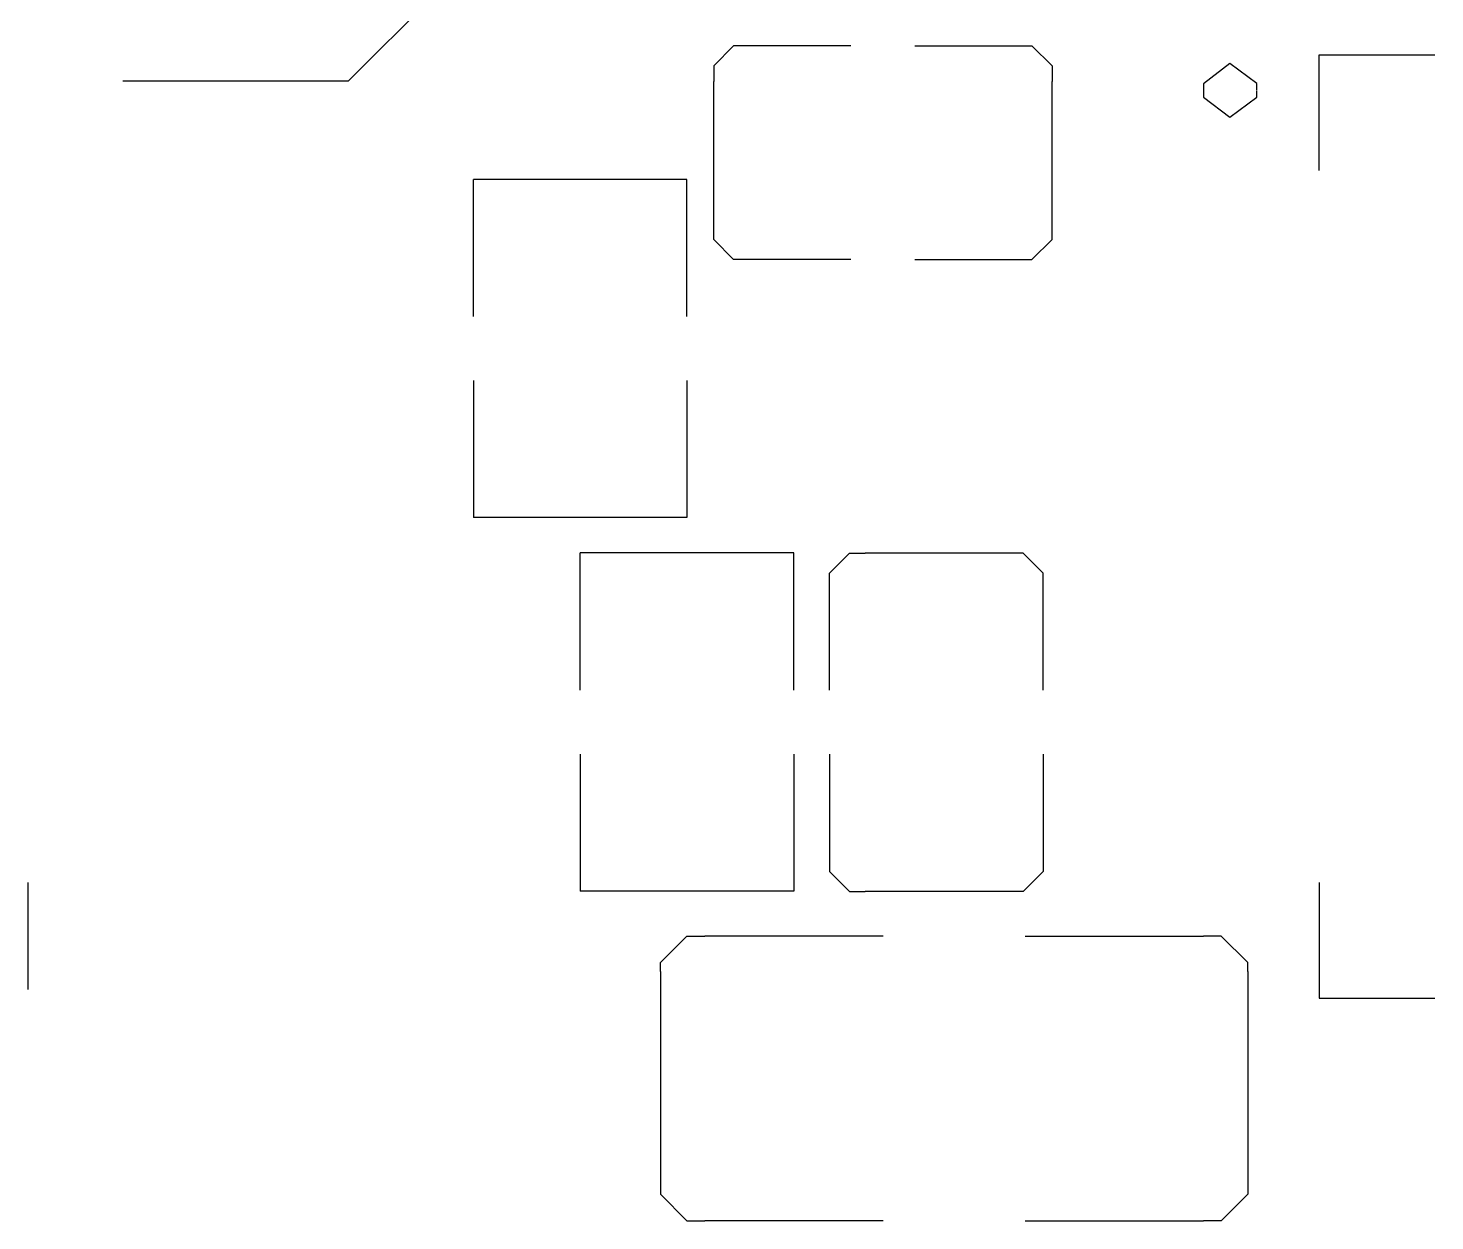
# Model space of a CAD drawing. Extents: x 0 to 132, y 0 to 98.
# Drawn here: x 72.35 to 80.25, y 57.83 to 64.53 of the extents above; entities that cross this region are included whole.
import ezdxf

# ---------------------------------------------------------------- set-up
doc = ezdxf.new("R2010")
doc.units = 0
doc.layers.get('0').update_dxf_attribs({"linetype": 'CONTINUOUS'})

msp = doc.modelspace()

# ---------------------------------------------------------------- linework, layer by layer
at = {"color": 0}
for p, q in [((74.1454, 64.2317), (75.4461, 65.5327)), ((76.3076, 64.4289), (76.1958, 64.317)), ((76.3461, 64.4289), (76.3076, 64.4289)), ((76.9662, 64.4289), (76.3461, 64.4289)), ((77.3257, 64.4289), (77.9459, 64.4289)), ((77.9459, 64.4289), (77.9833, 64.4289)), ((77.9833, 64.4289), (78.0962, 64.317)), ((76.1958, 64.317), (76.1958, 64.2786)), ((78.0962, 64.317), (78.0962, 64.2786)), ((79.0952, 64.3297), (78.9464, 64.2165)), ((79.2469, 64.2179), (79.0952, 64.3297)), ((79.5969, 63.7286), (79.5969, 64.3791)), ((79.5969, 64.3791), (80.246, 64.3791)), ((72.8775, 64.2317), (74.1454, 64.2317)), ((76.1958, 64.2786), (76.1958, 64.2288)), ((78.0962, 64.2786), (78.0962, 64.2288)), ((76.1958, 63.4284), (76.1958, 64.2288)), ((78.0962, 63.4284), (78.0962, 64.2288)), ((78.9464, 64.2165), (78.9464, 64.178)), ((78.9464, 64.178), (78.9464, 64.1406)), ((79.2469, 64.1794), (79.2469, 64.2179)), ((79.2469, 64.1406), (79.2469, 64.1766)), ((78.9464, 64.1406), (79.0952, 64.0292)), ((79.0952, 64.0292), (79.2469, 64.1406)), ((76.0458, 63.6792), (74.8467, 63.6792)), ((74.8467, 62.9087), (74.8467, 63.6792)), ((76.0458, 62.9087), (76.0458, 63.6792)), ((76.1958, 63.3786), (76.1958, 63.4284)), ((76.1958, 63.3416), (76.1958, 63.3786)), ((78.0962, 63.3786), (78.0962, 63.4284)), ((78.0962, 63.3416), (78.0962, 63.3786)), ((76.3076, 63.2284), (76.1958, 63.3416)), ((77.9833, 63.2284), (78.0962, 63.3416)), ((76.3461, 63.2284), (76.3076, 63.2284)), ((76.9662, 63.2284), (76.3461, 63.2284)), ((77.3257, 63.2284), (77.9459, 63.2284)), ((77.9459, 63.2284), (77.9833, 63.2284)), ((74.8467, 62.5493), (74.8467, 61.7788)), ((76.0458, 62.5493), (76.0458, 61.7788)), ((76.0458, 61.7788), (74.8467, 61.7788)), ((76.6466, 61.5805), (75.4461, 61.5805)), ((75.4461, 60.8101), (75.4461, 61.5805)), ((76.6466, 60.8101), (76.6466, 61.5805)), ((76.8463, 61.4673), (76.9578, 61.5791)), ((76.9578, 61.5791), (76.9966, 61.5791)), ((76.9966, 61.5791), (77.046, 61.5791)), ((77.8468, 61.5791), (77.046, 61.5791)), ((77.8965, 61.5791), (77.8468, 61.5791)), ((77.9336, 61.5791), (77.8965, 61.5791)), ((78.0464, 61.4673), (77.9336, 61.5791)), ((76.8463, 61.4288), (76.8463, 61.4673)), ((78.0464, 61.4288), (78.0464, 61.4673)), ((76.8463, 60.8087), (76.8463, 61.4288)), ((78.0464, 60.8087), (78.0464, 61.4288)), ((75.4461, 60.4502), (75.4461, 59.6801)), ((76.6466, 60.4502), (76.6466, 59.6801)), ((76.8463, 60.4492), (76.8463, 59.829)), ((78.0464, 60.4492), (78.0464, 59.829)), ((76.8463, 59.829), (76.8463, 59.7916)), ((78.0464, 59.829), (78.0464, 59.7916)), ((72.3456, 59.1287), (72.3456, 59.7285)), ((76.8463, 59.7916), (76.9578, 59.6787)), ((78.0464, 59.7916), (77.9336, 59.6787)), ((79.5969, 59.7285), (79.5969, 59.0793)), ((76.6466, 59.6801), (75.4461, 59.6801)), ((76.9578, 59.6787), (76.9966, 59.6787)), ((76.9966, 59.6787), (77.046, 59.6787)), ((77.8468, 59.6787), (77.046, 59.6787)), ((77.8965, 59.6787), (77.8468, 59.6787)), ((77.9336, 59.6787), (77.8965, 59.6787)), ((75.897, 59.279), (76.0458, 59.4279)), ((76.0458, 59.4279), (76.0966, 59.4279)), ((76.0966, 59.4279), (76.1464, 59.4279)), ((77.1469, 59.4279), (76.1464, 59.4279)), ((77.9459, 59.4279), (78.9464, 59.4279)), ((78.9961, 59.4279), (78.9464, 59.4279)), ((79.0455, 59.4279), (78.9961, 59.4279)), ((79.1958, 59.279), (79.0455, 59.4279)), ((75.897, 59.2282), (75.897, 59.279)), ((79.1958, 59.2282), (79.1958, 59.279)), ((75.897, 59.2282), (75.897, 58.0277)), ((79.1958, 59.2282), (79.1958, 58.0277)), ((79.5969, 59.0793), (80.246, 59.0793)), ((75.897, 58.0277), (75.897, 57.9783)), ((79.1958, 58.0277), (79.1958, 57.9783)), ((75.897, 57.9783), (76.0458, 57.828)), ((79.1958, 57.9783), (79.0455, 57.828)), ((76.0458, 57.828), (76.0966, 57.828)), ((76.0966, 57.828), (76.1464, 57.828)), ((77.1469, 57.828), (76.1464, 57.828)), ((77.9459, 57.828), (78.9464, 57.828)), ((78.9961, 57.828), (78.9464, 57.828)), ((79.0455, 57.828), (78.9961, 57.828))]:
    msp.add_line(p, q, dxfattribs=at)

doc.saveas('drawing.dxf')
